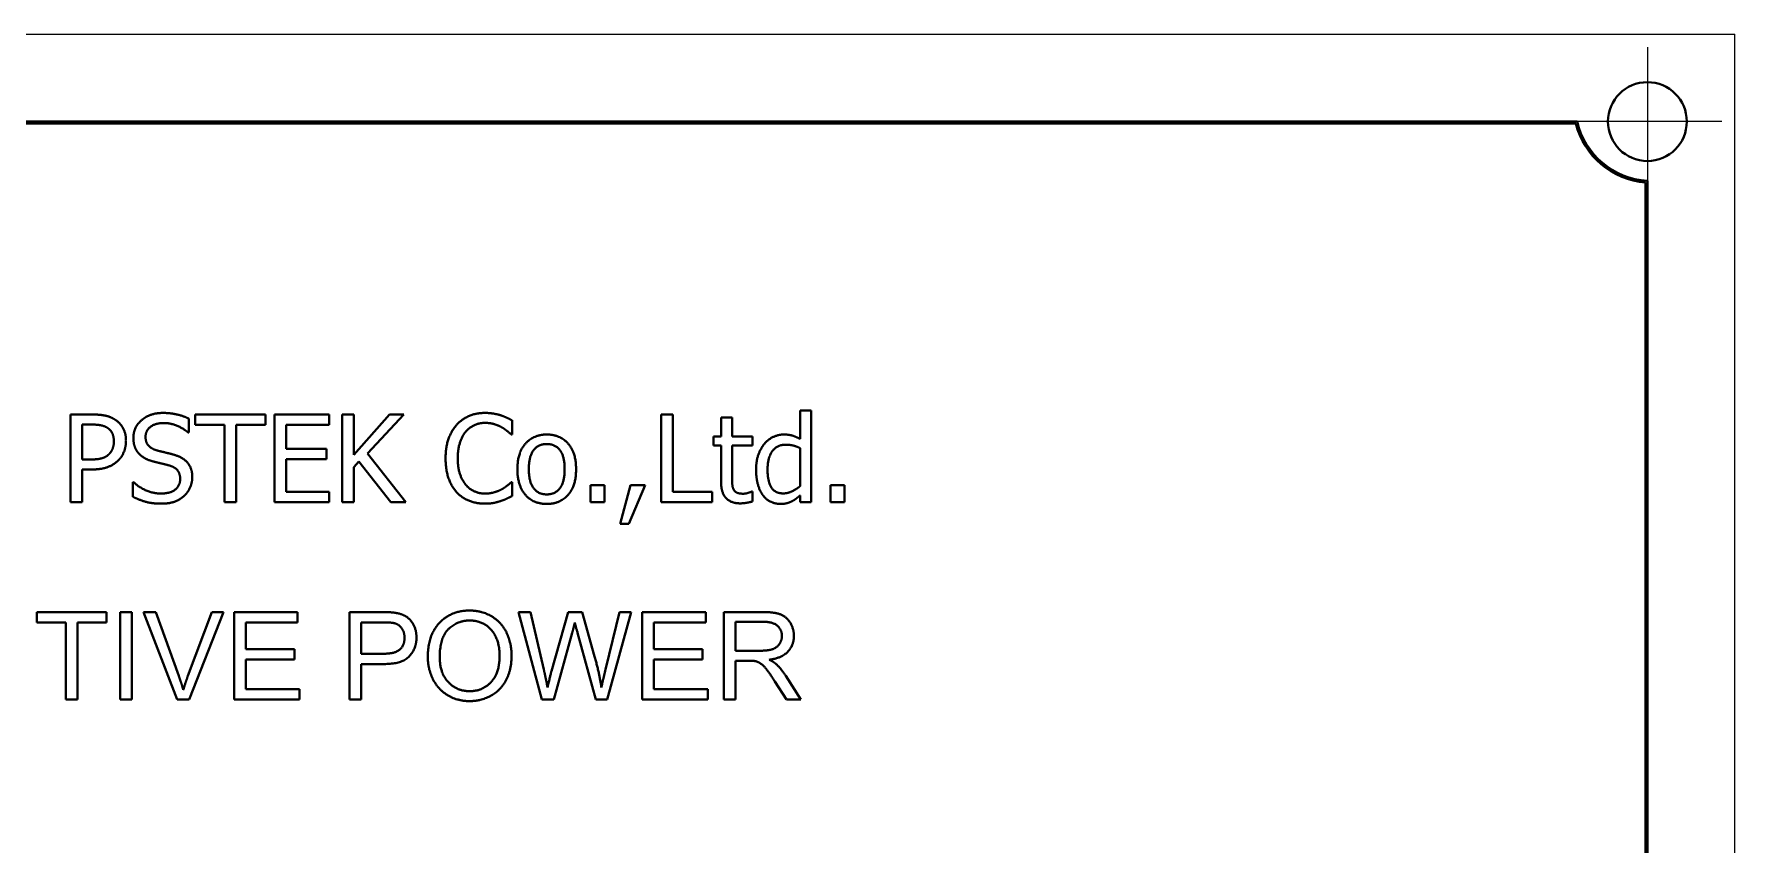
# Model space of a CAD drawing. Header units: millimetres. Extents: x 0 to 5945, y 0 to 4205.
# Drawn here: x 4875.3 to 4972.4, y 2045.8 to 2092.1 of the extents above; entities that cross this region are included whole.
import ezdxf

# ---------------------------------------------------------------- set-up
doc = ezdxf.new("R2010")
doc.units = ezdxf.units.MM
doc.header["$LTSCALE"] = 5
doc.linetypes.add('CHAIN', pattern=[0.3543, 0.2362, -0.0295, 0.0591, -0.0295])
doc.layers.get('0').update_dxf_attribs({"color": 3, "lineweight": 25})
doc.layers.add('가시적인 것(ISO)', color=3, linetype='Continuous', lineweight=40)
doc.layers.add('중심 표식(ISO)', color=1, linetype='Continuous', lineweight=25)

msp = doc.modelspace()

# ---------------------------------------------------------------- linework, layer by layer
for p in [(4812.374, 2092.126), (4972.374, 1972.126)]:
    msp.add_line(p, (4972.374, 2092.126))
at = {"layer": '가시적인 것(ISO)'}
for p, q in [((4963.366, 2087.126), (4821.654, 2087.126)), ((4821.732, 2087.026), (4963.287, 2087.026)), ((4967.274, 2083.647), (4967.274, 1980.606)), ((4967.374, 1980.513), (4967.374, 2083.74)), ((4967.374, 2079.626), (4967.374, 1984.626)), ((4877.38, 2070.403), (4878.636, 2070.403)), ((4877.38, 2065.403), (4877.38, 2070.403)), ((4878.045, 2069.828), (4878.045, 2067.834)), ((4878.596, 2069.828), (4878.045, 2069.828)), ((4884.131, 2070.168), (4884.131, 2069.374)), ((4884.491, 2069.812), (4884.491, 2070.403)), ((4884.491, 2070.403), (4888.511, 2070.403)), ((4886.169, 2069.812), (4884.491, 2069.812)), ((4886.169, 2065.403), (4886.169, 2069.812)), ((4888.511, 2069.812), (4886.833, 2069.812)), ((4886.833, 2069.812), (4886.833, 2065.403)), ((4888.511, 2070.403), (4888.511, 2069.812)), ((4889.017, 2065.403), (4889.017, 2070.403)), ((4889.017, 2070.403), (4892.145, 2070.403)), ((4892.145, 2069.812), (4889.682, 2069.812)), ((4889.682, 2069.812), (4889.682, 2068.442)), ((4892.145, 2070.403), (4892.145, 2069.812)), ((4892.875, 2065.403), (4892.875, 2070.403)), ((4892.875, 2070.403), (4893.539, 2070.403)), ((4893.539, 2070.403), (4893.539, 2068.106)), ((4893.539, 2068.106), (4895.589, 2070.403)), ((4896.4, 2070.403), (4894.329, 2068.171)), ((4895.589, 2070.403), (4896.4, 2070.403)), ((4902.575, 2070.071), (4902.575, 2069.269)), ((4911.092, 2065.403), (4911.092, 2070.403)), ((4911.092, 2070.403), (4911.756, 2070.403)), ((4911.756, 2070.403), (4911.756, 2065.995)), ((4914.504, 2069.155), (4914.504, 2070.233)), ((4914.504, 2070.233), (4915.136, 2070.233)), ((4915.136, 2070.233), (4915.136, 2069.155)), ((4919.017, 2069.005), (4919.017, 2070.626)), ((4919.017, 2070.626), (4919.649, 2070.626)), ((4919.649, 2070.626), (4919.649, 2065.403)), ((4884.131, 2069.374), (4884.082, 2069.374)), ((4902.575, 2069.269), (4902.522, 2069.269)), ((4914.078, 2068.633), (4914.078, 2069.155)), ((4914.078, 2069.155), (4914.504, 2069.155)), ((4915.136, 2069.155), (4916.299, 2069.155)), ((4916.299, 2069.155), (4916.299, 2068.633)), ((4889.682, 2068.442), (4891.979, 2068.442)), ((4891.979, 2068.442), (4891.979, 2067.851)), ((4894.329, 2068.171), (4896.521, 2065.403)), ((4914.504, 2068.633), (4914.078, 2068.633)), ((4914.504, 2066.554), (4914.504, 2068.633)), ((4915.136, 2068.633), (4915.136, 2066.846)), ((4916.299, 2068.633), (4915.136, 2068.633)), ((4919.017, 2066.315), (4919.017, 2068.483)), ((4878.045, 2067.834), (4878.499, 2067.834)), ((4878.608, 2067.267), (4878.045, 2067.267)), ((4878.045, 2067.267), (4878.045, 2065.403)), ((4889.682, 2067.851), (4889.682, 2065.995)), ((4891.979, 2067.851), (4889.682, 2067.851)), ((4893.831, 2067.729), (4893.539, 2067.401)), ((4893.539, 2067.401), (4893.539, 2065.403)), ((4895.658, 2065.403), (4893.831, 2067.729)), ((4880.926, 2065.703), (4880.926, 2066.538)), ((4880.926, 2066.538), (4880.974, 2066.538)), ((4889.682, 2065.995), (4892.145, 2065.995)), ((4892.145, 2065.995), (4892.145, 2065.403)), ((4902.526, 2066.538), (4902.575, 2066.538)), ((4902.575, 2066.538), (4902.575, 2065.744)), ((4907.056, 2065.403), (4907.056, 2066.36)), ((4907.056, 2066.36), (4907.859, 2066.36)), ((4907.859, 2066.36), (4907.859, 2065.403)), ((4908.75, 2064.159), (4909.341, 2066.36)), ((4910.18, 2066.36), (4909.24, 2064.159)), ((4909.341, 2066.36), (4910.18, 2066.36)), ((4911.756, 2065.995), (4913.989, 2065.995)), ((4913.989, 2065.995), (4913.989, 2065.403)), ((4916.262, 2066.003), (4916.299, 2066.003)), ((4916.299, 2066.003), (4916.299, 2065.436)), ((4920.743, 2065.403), (4920.743, 2066.36)), ((4920.743, 2066.36), (4921.546, 2066.36)), ((4921.546, 2066.36), (4921.546, 2065.403)), ((4878.045, 2065.403), (4877.38, 2065.403)), ((4886.833, 2065.403), (4886.169, 2065.403)), ((4892.145, 2065.403), (4889.017, 2065.403)), ((4893.539, 2065.403), (4892.875, 2065.403)), ((4896.521, 2065.403), (4895.658, 2065.403)), ((4907.859, 2065.403), (4907.056, 2065.403)), ((4913.989, 2065.403), (4911.092, 2065.403)), ((4919.017, 2065.403), (4919.017, 2065.784)), ((4919.649, 2065.403), (4919.017, 2065.403)), ((4921.546, 2065.403), (4920.743, 2065.403)), ((4909.24, 2064.159), (4908.75, 2064.159)), ((4875.459, 2058.534), (4875.459, 2059.124)), ((4875.459, 2059.124), (4879.422, 2059.124)), ((4877.105, 2058.534), (4875.459, 2058.534)), ((4877.105, 2054.124), (4877.105, 2058.534)), ((4879.422, 2058.534), (4877.768, 2058.534)), ((4877.768, 2058.534), (4877.768, 2054.124)), ((4879.422, 2059.124), (4879.422, 2058.534)), ((4880.215, 2054.124), (4880.215, 2059.124)), ((4880.215, 2059.124), (4880.878, 2059.124)), ((4880.878, 2059.124), (4880.878, 2054.124)), ((4883.466, 2054.124), (4881.534, 2059.124)), ((4881.534, 2059.124), (4882.25, 2059.124)), ((4882.25, 2059.124), (4883.55, 2055.492)), ((4884.079, 2055.492), (4885.432, 2059.124)), ((4886.107, 2059.124), (4884.148, 2054.124)), ((4885.432, 2059.124), (4886.107, 2059.124)), ((4886.717, 2054.124), (4886.717, 2059.124)), ((4886.717, 2059.124), (4890.337, 2059.124)), ((4890.337, 2058.534), (4887.38, 2058.534)), ((4887.38, 2058.534), (4887.38, 2057.005)), ((4890.337, 2059.124), (4890.337, 2058.534)), ((4893.302, 2054.124), (4893.302, 2059.124)), ((4893.302, 2059.124), (4895.188, 2059.124)), ((4893.965, 2058.534), (4893.965, 2056.746)), ((4895.245, 2058.534), (4893.965, 2058.534)), ((4904.27, 2054.124), (4902.944, 2059.124)), ((4902.944, 2059.124), (4903.622, 2059.124)), ((4903.622, 2059.124), (4904.384, 2055.847)), ((4904.822, 2055.748), (4905.771, 2059.124)), ((4905.771, 2059.124), (4906.572, 2059.124)), ((4906.572, 2059.124), (4907.288, 2056.594)), ((4907.925, 2055.912), (4908.706, 2059.124)), ((4909.373, 2059.124), (4908.008, 2054.124)), ((4908.706, 2059.124), (4909.373, 2059.124)), ((4910.005, 2054.124), (4910.005, 2059.124)), ((4910.005, 2059.124), (4913.626, 2059.124)), ((4913.626, 2058.534), (4910.669, 2058.534)), ((4910.669, 2058.534), (4910.669, 2057.005)), ((4913.626, 2059.124), (4913.626, 2058.534)), ((4914.662, 2054.124), (4914.662, 2059.124)), ((4914.662, 2059.124), (4916.88, 2059.124)), ((4915.326, 2058.572), (4915.326, 2056.918)), ((4916.907, 2058.572), (4915.326, 2058.572)), ((4906.008, 2057.935), (4904.952, 2054.124)), ((4907.361, 2054.124), (4906.316, 2057.935)), ((4887.38, 2057.005), (4890.15, 2057.005)), ((4887.38, 2056.415), (4887.38, 2054.715)), ((4890.15, 2056.415), (4887.38, 2056.415)), ((4890.15, 2057.005), (4890.15, 2056.415)), ((4893.965, 2056.746), (4895.257, 2056.746)), ((4910.669, 2057.005), (4913.439, 2057.005)), ((4910.669, 2056.415), (4910.669, 2054.715)), ((4913.439, 2056.415), (4910.669, 2056.415)), ((4913.439, 2057.005), (4913.439, 2056.415)), ((4915.326, 2056.918), (4916.747, 2056.918)), ((4916.092, 2056.346), (4915.326, 2056.346)), ((4915.326, 2056.346), (4915.326, 2054.124)), ((4895.249, 2056.156), (4893.965, 2056.156)), ((4893.965, 2056.156), (4893.965, 2054.124)), ((4918.199, 2055.485), (4919.064, 2054.124)), ((4887.38, 2054.715), (4890.451, 2054.715)), ((4890.451, 2054.715), (4890.451, 2054.124)), ((4910.669, 2054.715), (4913.74, 2054.715)), ((4913.74, 2054.715), (4913.74, 2054.124)), ((4918.237, 2054.124), (4917.574, 2055.165)), ((4877.768, 2054.124), (4877.105, 2054.124)), ((4880.878, 2054.124), (4880.215, 2054.124)), ((4884.148, 2054.124), (4883.466, 2054.124)), ((4890.451, 2054.124), (4886.717, 2054.124)), ((4893.965, 2054.124), (4893.302, 2054.124)), ((4904.952, 2054.124), (4904.27, 2054.124)), ((4908.008, 2054.124), (4907.361, 2054.124)), ((4913.74, 2054.124), (4910.005, 2054.124)), ((4915.326, 2054.124), (4914.662, 2054.124)), ((4919.064, 2054.124), (4918.237, 2054.124))]:
    msp.add_line(p, q, dxfattribs=at)
msp.add_circle((4967.374, 2087.126), 2.25, dxfattribs=at)
for radius, start, end in [(4.495, 194.16493, 265.25914), (4.395, 193.15164, 266.45819)]:
    msp.add_arc((4967.645, 2088.126), radius, start, end, dxfattribs=at)
for points in [[(4879.487, 2069.638), (4879.329, 2069.743), (4878.908, 2069.828), (4878.596, 2069.828)], [(4878.636, 2070.403), (4879.082, 2070.403), (4879.706, 2070.257), (4879.945, 2070.091)], [(4879.945, 2070.091), (4880.225, 2069.901), (4880.541, 2069.313), (4880.541, 2068.896)], [(4880.962, 2069.062), (4880.962, 2069.67), (4881.91, 2070.493), (4882.644, 2070.493)], [(4882.688, 2069.917), (4882.226, 2069.917), (4881.655, 2069.484), (4881.655, 2069.131)], [(4882.644, 2070.493), (4883.065, 2070.493), (4883.811, 2070.326), (4884.131, 2070.168)], [(4884.082, 2069.374), (4883.843, 2069.593), (4883.098, 2069.917), (4882.688, 2069.917)], [(4899.406, 2069.804), (4899.706, 2070.14), (4900.525, 2070.493), (4901.031, 2070.493)], [(4901.027, 2069.925), (4900.707, 2069.925), (4900.136, 2069.662), (4899.921, 2069.411)], [(4901.959, 2069.686), (4901.769, 2069.792), (4901.319, 2069.925), (4901.027, 2069.925)], [(4901.031, 2070.493), (4901.282, 2070.493), (4901.724, 2070.42), (4901.91, 2070.363)], [(4901.91, 2070.363), (4902.072, 2070.31), (4902.409, 2070.16), (4902.575, 2070.071)], [(4879.848, 2068.876), (4879.848, 2069.135), (4879.67, 2069.516), (4879.487, 2069.638)], [(4879.564, 2068.134), (4879.714, 2068.284), (4879.848, 2068.637), (4879.848, 2068.876)], [(4880.541, 2068.896), (4880.541, 2068.572), (4880.31, 2067.988), (4880.103, 2067.786)], [(4881.286, 2068.159), (4881.132, 2068.325), (4880.962, 2068.77), (4880.962, 2069.062)], [(4881.655, 2069.131), (4881.655, 2068.815), (4881.991, 2068.438), (4882.307, 2068.353)], [(4898.782, 2067.899), (4898.782, 2068.527), (4899.102, 2069.459), (4899.406, 2069.804)], [(4899.921, 2069.411), (4899.71, 2069.155), (4899.475, 2068.381), (4899.475, 2067.899)], [(4902.522, 2069.269), (4902.433, 2069.35), (4902.158, 2069.577), (4901.959, 2069.686)], [(4902.879, 2067.279), (4902.879, 2068.219), (4903.803, 2069.261), (4904.556, 2069.261)], [(4904.556, 2069.261), (4905.318, 2069.261), (4906.23, 2068.223), (4906.23, 2067.279)], [(4916.983, 2068.738), (4917.19, 2068.981), (4917.769, 2069.261), (4918.089, 2069.261)], [(4918.089, 2069.261), (4918.369, 2069.261), (4918.786, 2069.135), (4919.017, 2069.005)], [(4878.499, 2067.834), (4878.904, 2067.834), (4879.402, 2067.964), (4879.564, 2068.134)], [(4882.113, 2067.717), (4881.854, 2067.786), (4881.444, 2067.993), (4881.286, 2068.159)], [(4882.307, 2068.353), (4882.518, 2068.296), (4883.13, 2068.151), (4883.333, 2068.09)], [(4883.333, 2068.09), (4883.847, 2067.932), (4884.325, 2067.296), (4884.325, 2066.83)], [(4899.41, 2065.971), (4899.111, 2066.295), (4898.782, 2067.267), (4898.782, 2067.899)], [(4899.475, 2067.899), (4899.475, 2067.385), (4899.722, 2066.643), (4899.937, 2066.388)], [(4904.556, 2068.718), (4904.066, 2068.718), (4903.531, 2068.009), (4903.531, 2067.279)], [(4905.577, 2067.279), (4905.577, 2068.009), (4905.047, 2068.718), (4904.556, 2068.718)], [(4916.505, 2067.251), (4916.505, 2067.745), (4916.76, 2068.467), (4916.983, 2068.738)], [(4918.195, 2068.681), (4917.709, 2068.681), (4917.158, 2067.952), (4917.158, 2067.263)], [(4919.017, 2068.483), (4918.782, 2068.596), (4918.41, 2068.681), (4918.195, 2068.681)], [(4880.103, 2067.786), (4879.844, 2067.531), (4879.143, 2067.267), (4878.608, 2067.267)], [(4883.017, 2067.49), (4882.786, 2067.555), (4882.401, 2067.644), (4882.113, 2067.717)], [(4883.632, 2066.724), (4883.632, 2067.024), (4883.337, 2067.397), (4883.017, 2067.49)], [(4904.556, 2065.298), (4903.774, 2065.298), (4902.879, 2066.364), (4902.879, 2067.279)], [(4903.531, 2067.279), (4903.531, 2066.57), (4904.066, 2065.841), (4904.556, 2065.841)], [(4906.23, 2067.279), (4906.23, 2066.331), (4905.318, 2065.298), (4904.556, 2065.298)], [(4904.556, 2065.841), (4905.042, 2065.841), (4905.577, 2066.558), (4905.577, 2067.279)], [(4916.89, 2065.8), (4916.708, 2066.048), (4916.505, 2066.777), (4916.505, 2067.251)], [(4917.158, 2067.263), (4917.158, 2066.599), (4917.579, 2065.898), (4918.045, 2065.898)], [(4880.974, 2066.538), (4881.303, 2066.23), (4882.133, 2065.89), (4882.518, 2065.89)], [(4882.518, 2065.89), (4883.069, 2065.89), (4883.632, 2066.347), (4883.632, 2066.724)], [(4884.325, 2066.83), (4884.325, 2066.534), (4884.086, 2065.967), (4883.871, 2065.768)], [(4901.019, 2065.314), (4900.533, 2065.314), (4899.71, 2065.642), (4899.41, 2065.971)], [(4899.937, 2066.388), (4900.148, 2066.141), (4900.711, 2065.89), (4901.027, 2065.89)], [(4901.027, 2065.89), (4901.315, 2065.89), (4901.805, 2066.031), (4901.995, 2066.137)], [(4901.995, 2066.137), (4902.178, 2066.242), (4902.449, 2066.461), (4902.526, 2066.538)], [(4915.598, 2065.33), (4915.083, 2065.33), (4914.504, 2065.918), (4914.504, 2066.554)], [(4915.136, 2066.846), (4915.136, 2066.562), (4915.156, 2066.25), (4915.225, 2066.116)], [(4915.225, 2066.116), (4915.282, 2065.999), (4915.537, 2065.881), (4915.756, 2065.881)], [(4915.756, 2065.881), (4915.91, 2065.881), (4916.197, 2065.975), (4916.262, 2066.003)], [(4918.045, 2065.898), (4918.292, 2065.898), (4918.794, 2066.125), (4919.017, 2066.315)], [(4882.567, 2065.314), (4882.024, 2065.314), (4881.262, 2065.541), (4880.926, 2065.703)], [(4883.871, 2065.768), (4883.632, 2065.549), (4883.025, 2065.314), (4882.567, 2065.314)], [(4901.91, 2065.46), (4901.692, 2065.387), (4901.319, 2065.314), (4901.019, 2065.314)], [(4902.575, 2065.744), (4902.409, 2065.667), (4902.117, 2065.525), (4901.91, 2065.46)], [(4916.299, 2065.436), (4916.12, 2065.387), (4915.756, 2065.33), (4915.598, 2065.33)], [(4917.899, 2065.298), (4917.591, 2065.298), (4917.072, 2065.553), (4916.89, 2065.8)], [(4918.511, 2065.432), (4918.377, 2065.367), (4918.089, 2065.298), (4917.899, 2065.298)], [(4919.017, 2065.784), (4918.871, 2065.663), (4918.657, 2065.501), (4918.511, 2065.432)], [(4897.765, 2056.56), (4897.765, 2057.806), (4899.102, 2059.212), (4900.158, 2059.212)], [(4900.158, 2059.212), (4900.851, 2059.212), (4901.964, 2058.549), (4902.547, 2057.367), (4902.547, 2056.617)], [(4895.188, 2059.124), (4895.688, 2059.124), (4895.951, 2059.075)], [(4895.863, 2058.488), (4895.695, 2058.534), (4895.245, 2058.534)], [(4896.438, 2057.657), (4896.438, 2057.97), (4896.122, 2058.419), (4895.863, 2058.488)], [(4895.951, 2059.075), (4896.32, 2059.014), (4896.816, 2058.671), (4897.12, 2058.05), (4897.12, 2057.676)], [(4900.162, 2058.644), (4899.46, 2058.644), (4898.447, 2057.68), (4898.447, 2056.552)], [(4901.865, 2056.624), (4901.865, 2057.234), (4901.454, 2058.145), (4900.657, 2058.644), (4900.162, 2058.644)], [(4906.156, 2058.522), (4906.072, 2058.179), (4906.008, 2057.935)], [(4906.316, 2057.935), (4906.179, 2058.412), (4906.156, 2058.522)], [(4916.88, 2059.124), (4917.547, 2059.124), (4918.245, 2058.854), (4918.66, 2058.172), (4918.66, 2057.76)], [(4917.978, 2057.76), (4917.978, 2058.114), (4917.463, 2058.572), (4916.907, 2058.572)], [(4897.12, 2057.676), (4897.12, 2057.04), (4896.309, 2056.156), (4895.249, 2056.156)], [(4895.257, 2056.746), (4895.901, 2056.746), (4896.438, 2057.223), (4896.438, 2057.657)], [(4916.747, 2056.918), (4917.201, 2056.918), (4917.711, 2057.104), (4917.978, 2057.52), (4917.978, 2057.76)], [(4918.66, 2057.76), (4918.66, 2057.226), (4917.97, 2056.499), (4917.254, 2056.399)], [(4900.158, 2054.04), (4899.449, 2054.04), (4898.336, 2054.723), (4897.765, 2055.9), (4897.765, 2056.56)], [(4898.447, 2056.552), (4898.447, 2055.649), (4899.419, 2054.608), (4900.154, 2054.608)], [(4900.154, 2054.608), (4900.901, 2054.608), (4901.865, 2055.656), (4901.865, 2056.624)], [(4902.547, 2056.617), (4902.547, 2055.858), (4901.934, 2054.658), (4900.806, 2054.04), (4900.158, 2054.04)], [(4907.288, 2056.594), (4907.551, 2055.653), (4907.677, 2054.822)], [(4916.461, 2056.323), (4916.347, 2056.346), (4916.092, 2056.346)], [(4917.574, 2055.165), (4917.284, 2055.614), (4916.911, 2056.091), (4916.614, 2056.285), (4916.461, 2056.323)], [(4917.254, 2056.399), (4917.513, 2056.274), (4917.65, 2056.152)], [(4883.55, 2055.492), (4883.706, 2055.058), (4883.813, 2054.677)], [(4883.813, 2054.677), (4883.927, 2055.085), (4884.079, 2055.492)], [(4904.384, 2055.847), (4904.506, 2055.332), (4904.598, 2054.822)], [(4904.598, 2054.822), (4904.788, 2055.626), (4904.822, 2055.748)], [(4907.677, 2054.822), (4907.772, 2055.298), (4907.925, 2055.912)], [(4917.65, 2056.152), (4917.94, 2055.885), (4918.199, 2055.485)]]:
    msp.add_open_spline(points, degree=2, dxfattribs=at)
at = {"layer": '중심 표식(ISO)', "linetype": 'CHAIN', "ltscale": 9.445163}
for p, q in [((4967.374, 2091.376), (4967.374, 2082.876)), ((4971.624, 2087.126), (4963.124, 2087.126))]:
    msp.add_line(p, q, dxfattribs=at)

doc.saveas('drawing.dxf')
